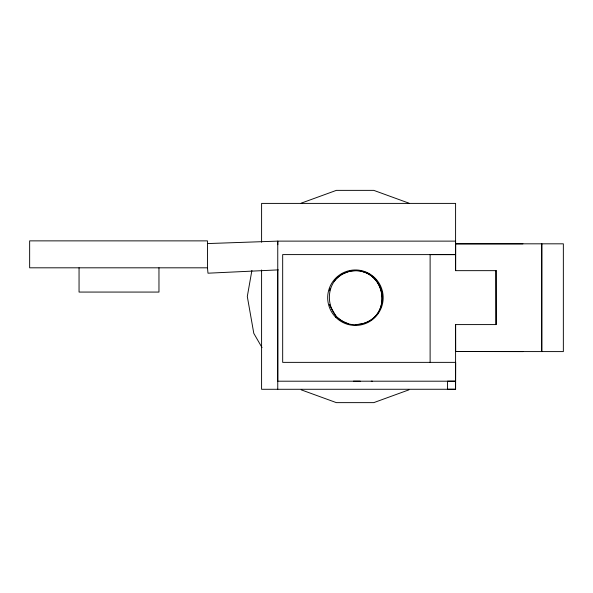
<?xml version="1.0" encoding="UTF-8"?>
<svg xmlns="http://www.w3.org/2000/svg" width="593" height="593" viewBox="0 0 593 593"><rect width="100%" height="100%" fill="white"/><g stroke="black" fill="none" stroke-linecap="round" stroke-linejoin="round"><path stroke-width="0.89" d="M79.054 267.814L79.054 292.067L158.968 292.075L158.961 267.814M207.476 267.821L207.476 240.877L29.65 240.869L29.65 267.814L207.476 267.821L207.987 273.195L278.265 269.882M261.595 269.985L261.587 389.29L455.58 389.267L455.602 324.593L496.067 324.586L496.007 270.653L496.067 324.586M261.595 242.24L261.602 203.406L455.594 203.399L455.587 244.086M430.118 362.367L430.118 254.597L455.594 254.619L455.594 270.66L496.045 270.653M455.632 270.66L455.676 243.827L563.35 243.819L563.35 351.597L455.58 351.545L522.937 351.597M455.676 362.36L455.58 389.275L447.493 389.282L447.493 381.203L455.58 381.195L277.754 381.203L277.761 241.121L455.587 241.129L455.594 254.612L282.676 254.597L282.676 362.367L455.594 362.367M362.649 323.793L355.415 324.697C395.813 323.029 387.77 262.914 348.425 271.587L341.909 274.292L336.313 278.584L334.163 281.379M348.78 271.616C319.197 279.37 324.986 325.023 355.718 324.719M362.405 323.778C396.383 314.246 382.611 262.862 348.425 271.587M251.899 270.43L247.303 296.5L253.797 333.362L262.017 347.587M330.331 288.25L329.323 290.696L329.834 290.726M455.676 243.827L522.937 243.827M301.185 203.169L336.357 190.368L373.783 190.368L408.955 203.169M408.955 389.831L373.783 402.632L336.357 402.632L301.185 389.831M207.476 243.575L277.761 241.121L277.82 244.716M371.24 381.195L372.411 381.195M353.384 381.195L360.255 381.195M455.602 324.593L455.669 351.59M362.649 271.609L362.405 271.587A27.011 27.011 0 0 1 382.433 297.686L382.507 297.693M341.909 274.292L342.317 274.322M336.313 278.584L336.772 278.614M329.834 304.713L329.323 304.676L336.313 316.788L342.317 321.109L348.425 323.778M341.909 321.08L342.317 321.109M277.754 269.696L277.754 389.282M541.75 243.827L541.757 351.597L541.794 243.819M335.801 317.329A27.752 27.752 0 0 0 382.226 304.891A27.752 27.752 0 0 0 348.239 270.905A27.752 27.752 0 0 0 335.801 317.329"/></g></svg>
